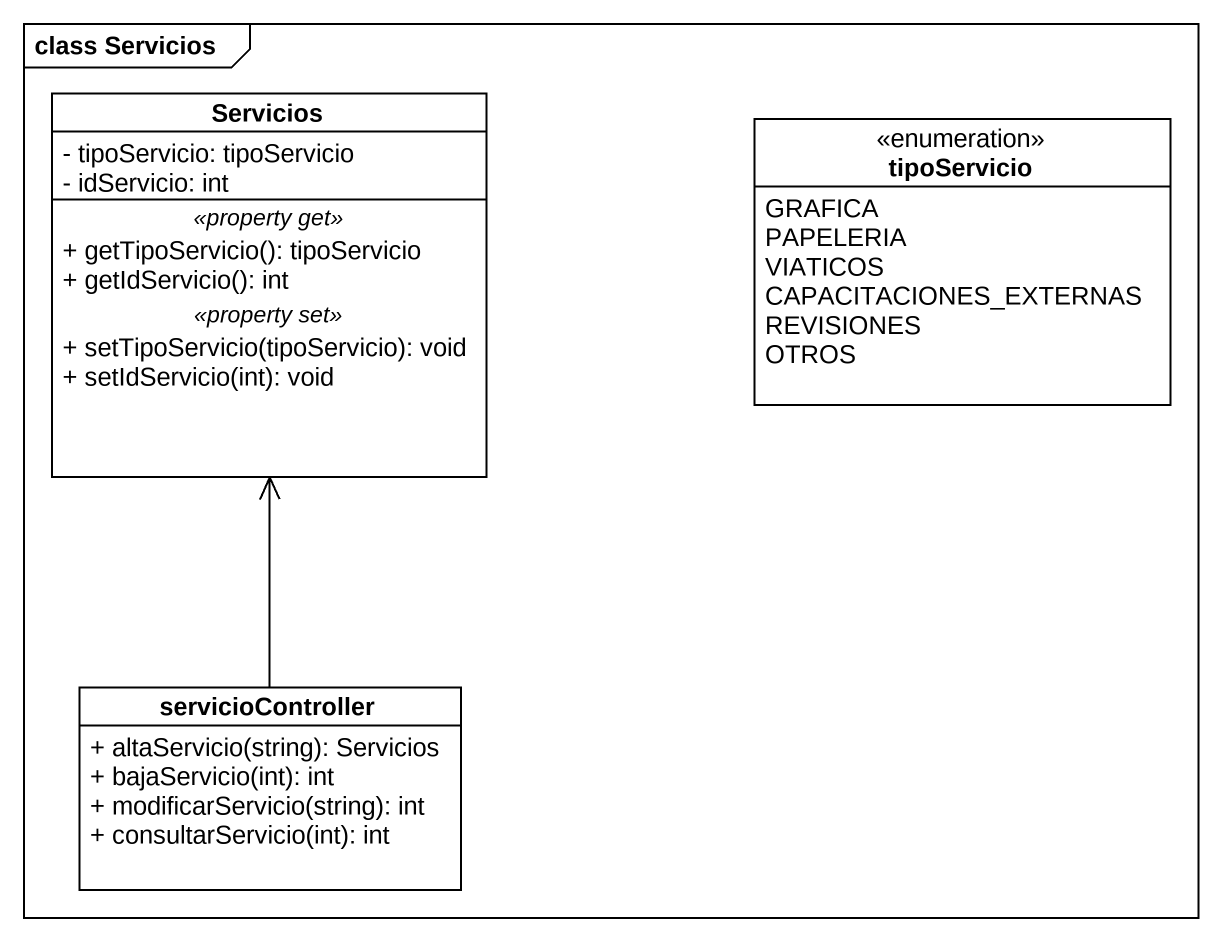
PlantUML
@startuml
mainframe class Servicios
hide circle
hide empty members
skinparam classAttributeIconSize 0
class Servicios {
  - tipoServicio: tipoServicio
  - idServicio: int
  .. <<property get>> ..
  + getTipoServicio(): tipoServicio
  + getIdServicio(): int
  .. <<property set>> ..
  + setTipoServicio(tipoServicio): void
  + setIdServicio(int): void
}
enum tipoServicio {
  GRAFICA
  PAPELERIA
  VIATICOS
  CAPACITACIONES_EXTERNAS
  REVISIONES
  OTROS
}
class servicioController {
  + altaServicio(string): Servicios
  + bajaServicio(int): int
  + modificarServicio(string): int
  + consultarServicio(int): int
}
servicioController -up-> Servicios
@enduml
